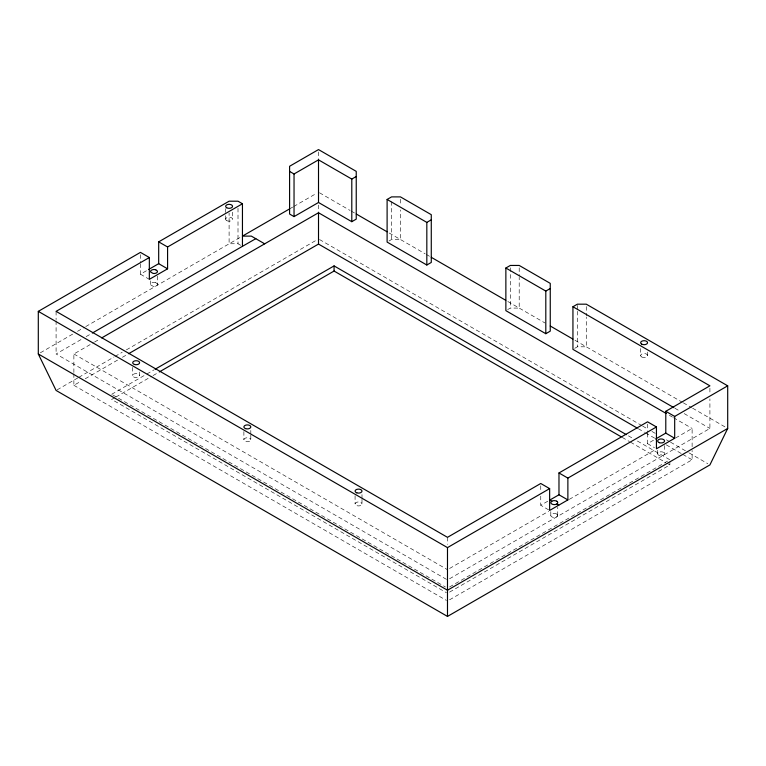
<?xml version="1.0" encoding="UTF-8"?>
<svg xmlns="http://www.w3.org/2000/svg" width="766" height="766" viewBox="0 0 766 766"><rect width="100%" height="100%" fill="white"/><g stroke="black" fill="none" stroke-linecap="round" stroke-linejoin="round"><path stroke-width="0.57" stroke-dasharray="3.83 2.87" d="M550.792 515.441L550.811 510.778M557.715 515.461L557.753 507.293M140.446 263.868L140.446 274.209L147.541 270.111M40.359 352.791L73.364 333.727M77.49 331.343L84.71 327.168M85.744 326.575L242.449 236.119M289.596 208.898L292.689 207.107M293.723 206.514L316.444 193.396M446.454 579.355L56.09 353.988L81.972 339.032M86.118 336.638L91.288 333.65M73.881 372.544L73.881 353.988L93.481 342.67M94.505 342.076L99.666 339.099M57.124 389.856L77.787 377.925M78.821 377.322L113.942 357.042M114.977 356.449L122.215 352.274M126.342 349.89L316.444 240.131M73.881 373.712L73.881 385.308L81.11 381.142M85.237 378.758L118.261 359.685M122.397 357.301L127.558 354.323M111.692 394.298L145.818 374.593M146.852 374L154.1 369.815M114.795 397.64L111.692 399.431L446.454 592.712M115.829 397.047L152.032 376.144M153.066 375.551L158.236 372.563M388.889 241.051L391.55 239.519L400.446 239.519L400.446 209.913M507.638 309.617L510.309 308.076L519.204 308.076L519.204 277.292M574.711 348.348L577.382 346.806L586.277 346.806L586.277 317.201M647.548 433.317L647.548 443.658L654.643 439.56M449.556 568.496L548.648 511.286M569.291 499.365L654.959 449.901M675.602 437.989L692.119 428.453L692.119 449.336M449.556 578.761L709.91 428.453L709.91 398.847M449.565 586.976L669.877 459.782L636.709 440.632M449.565 592.118L669.877 464.914L669.877 461.831M449.556 599.826L692.119 459.782L692.119 450.494M548.648 509.878L540.748 505.244L549.864 500.016M240.668 245.292L238.006 243.751L229.101 243.751L229.101 213.015M319.527 192.793L350.119 210.459M351.144 211.043L355.223 213.398M389.138 232.988L425.111 253.757M426.135 254.35L430.243 256.715M507.829 301.507L545.076 323.013M574.96 340.267L682.276 402.227M683.31 402.82L691.574 407.589M692.598 408.192L727.7 428.453M674.894 408.24L680.045 411.208M684.162 413.583L709.91 428.453M669.35 415.306L672.452 417.097M673.486 417.7L692.119 428.453M319.546 239.538L641.573 425.456M642.607 426.059L647.777 429.046M651.923 431.44L657.104 434.427M666.42 439.808L669.522 441.599M670.566 442.202L688.165 452.361M689.199 452.955L707.841 463.717M638.298 428.711L644.512 432.292M645.547 432.895L654.863 438.267M666.248 444.845L681.769 453.807M682.803 454.401L692.119 459.782M647.548 443.658L654.47 447.65M628.426 435.844L632.572 438.238M622.203 437.386L629.461 441.58M630.495 442.174L665.731 462.52M666.774 463.124L669.877 464.914M140.446 274.209L149.341 279.341M73.881 353.988L447.488 569.684M112.726 394.902L445.419 586.976M73.881 385.308L446.454 600.42M709.91 388.19L709.91 394.117M664.582 445.63L664.582 453.798A3.457 2.001 0 0 1 659.392 455.531A3.457 2.001 0 0 1 659.392 452.064A3.457 2.001 0 0 1 664.582 453.798M657.659 450.293L657.659 453.798M647.557 352.034L647.557 355.529M647.548 424.125L647.548 432.168M640.644 348.53L640.644 355.529M586.277 306.544L586.277 316.013M577.382 305.356L577.382 310.096M577.382 311.283L577.382 346.806M540.748 485.778L540.748 491.504M540.748 496.09L540.748 505.244M519.204 267.822L519.204 276.105M510.309 267.822L510.309 308.076M447.488 537.33L447.488 544.435M400.446 199.256L400.446 205.173M391.55 201.621L391.55 239.519M361.992 494.606L361.992 498.111M361.992 499.279L361.992 503.951A3.457 2.001 0 0 1 356.812 505.675A3.457 2.001 0 0 1 356.812 502.218A3.457 2.001 0 0 1 361.992 503.951M355.079 495.774L355.079 503.951M318.512 151.946L318.512 159.05M318.512 205.058L318.512 212.067M250.808 430.415L250.808 433.91M250.808 435.078L250.808 439.751A3.457 2.001 0 0 1 245.618 441.484A3.457 2.001 0 0 1 245.618 438.018A3.457 2.001 0 0 1 250.808 439.751M243.885 431.584L243.885 439.751M238.006 208.285L238.006 243.751M232.567 212.163L232.567 219.172M225.644 208.668L225.644 214.499M225.644 215.667L225.644 219.172M157.47 276.181L157.47 284.349M150.557 280.854L150.557 284.349M140.446 254.676L140.446 262.719M139.613 372.056L139.613 375.551A3.457 2.001 0 0 1 134.423 377.284A3.457 2.001 0 0 1 134.423 373.827A3.457 2.001 0 0 1 139.613 375.551M132.69 367.383L132.69 375.551M56.09 311.36L56.09 319.642M56.09 320.83L56.09 353.988M155.747 282.625L154.904 282.424A3.457 2.001 0 0 0 150.672 284.866L153.114 286.283A3.457 2.001 0 0 0 157.356 283.832L155.747 282.625M556.7 514.034L555.982 513.718A3.457 2.001 0.3 0 0 550.85 515.087A3.457 2.001 0.3 0 0 554.852 517.423A3.457 2.001 0.3 0 0 557.255 514.455L556.7 514.034M641.649 356.946A3.457 2.001 0 0 0 647.442 356.046A3.457 2.001 0 0 0 643.201 353.605A3.457 2.001 0 0 0 641.649 356.946M226.659 220.579A3.457 2.001 0 0 0 232.443 219.689A3.457 2.001 0 0 0 228.211 217.238A3.457 2.001 0 0 0 226.659 220.579"/><path stroke-width="1.15" d="M673.86 407.636L572.939 349.373L572.939 306.745L577.382 304.179L586.277 304.179L727.7 385.825L727.7 428.453L709.91 464.914L447.488 616.419L56.09 390.449L38.3 353.988L38.3 311.36L140.446 252.378L149.341 257.52L149.341 279.341L167.582 268.818L167.582 246.987L242.449 203.766L242.449 246.317L92.332 333.047M148.556 269.527L158.686 263.676L158.686 241.855L229.101 201.199L238.006 201.199L242.449 203.766M149.341 257.52L56.09 311.36L447.488 537.33L540.748 483.49L549.643 488.622L549.643 510.453L567.874 499.92L567.874 478.099L656.443 426.959L656.443 448.79L674.683 438.257L674.683 416.436L727.7 385.825M289.596 171.412L294.039 173.978L318.512 159.855L351.795 179.072L356.238 176.496M289.596 208.898L242.449 236.119L251.344 236.119L264.691 243.818M294.039 216.606L318.512 202.483L351.795 221.69L356.238 219.124L356.238 171.364L318.512 149.581L289.596 166.27L289.596 214.04L294.039 216.606L294.039 173.978M101.725 337.902L318.512 212.747L666.248 413.516M387.108 199.457L391.55 196.891L400.446 196.891L431.277 214.681L431.277 262.451L426.825 265.017L387.108 242.085L387.108 199.457L426.825 222.389L431.277 219.823M128.583 353.729L318.512 244.076L637.264 428.108M155.134 369.222L334.072 265.907L626.349 434.648M159.271 371.96L334.072 271.04L621.169 436.792M505.866 268.023L510.309 265.448L519.204 265.448L550.256 283.372L550.256 331.142L545.804 333.708L505.866 310.651L505.866 268.023L545.804 291.08L550.256 288.514M567.874 499.92L558.979 494.788L558.979 472.957L647.548 421.827L656.443 426.959M655.658 438.975L665.788 433.125L665.788 411.294L709.91 385.825L572.939 306.745M38.3 311.36L447.488 547.604L549.643 488.622M727.7 428.453L447.488 590.232L38.3 353.988M242.449 246.317L255.796 238.686M558.979 494.788L549.864 500.016L551.865 501.203M556.758 504.047L558.759 505.187M356.238 213.992L387.079 231.801M431.277 257.309L505.761 300.31M550.256 326L572.901 339.079M665.788 411.294L674.683 416.436M665.788 433.125L674.683 438.257M158.686 241.855L167.582 246.987M558.979 472.957L567.874 478.099M158.686 263.676L167.582 268.818M545.804 291.08L545.804 333.708M447.488 547.604L447.488 616.419M426.825 222.389L426.825 265.017M351.795 179.072L351.795 221.69M334.072 265.907L334.072 271.04M318.512 159.855L318.512 202.483M318.512 212.747L318.512 244.076M155.747 269.785L154.904 269.584A3.457 2.001 0 0 0 150.672 272.026L153.114 273.443A3.457 2.001 0 0 0 157.356 270.992L155.747 269.785M556.758 501.213L556.039 500.897A3.457 2.001 0.3 0 0 550.907 502.266A3.457 2.001 0.3 0 0 554.91 504.593A3.457 2.001 0.3 0 0 557.303 501.634L556.758 501.213M659.392 442.691A3.457 2.001 0 0 0 664.582 440.957A3.457 2.001 0 0 0 659.392 439.224A3.457 2.001 0 0 0 659.392 442.691M641.649 344.106A3.457 2.001 0 0 0 647.442 343.206A3.457 2.001 0 0 0 643.201 340.765A3.457 2.001 0 0 0 641.649 344.106M356.812 492.835A3.457 2.001 0 0 0 361.992 491.111A3.457 2.001 0 0 0 356.812 489.378A3.457 2.001 0 0 0 356.812 492.835M134.423 364.444A3.457 2.001 0 0 0 139.613 362.711A3.457 2.001 0 0 0 134.423 360.987A3.457 2.001 0 0 0 134.423 364.444M245.618 428.644A3.457 2.001 0 0 0 250.808 426.911A3.457 2.001 0 0 0 245.618 425.178A3.457 2.001 0 0 0 245.618 428.644M226.659 207.739A3.457 2.001 0 0 0 232.443 206.849A3.457 2.001 0 0 0 228.211 204.398A3.457 2.001 0 0 0 226.659 207.739"/></g></svg>
